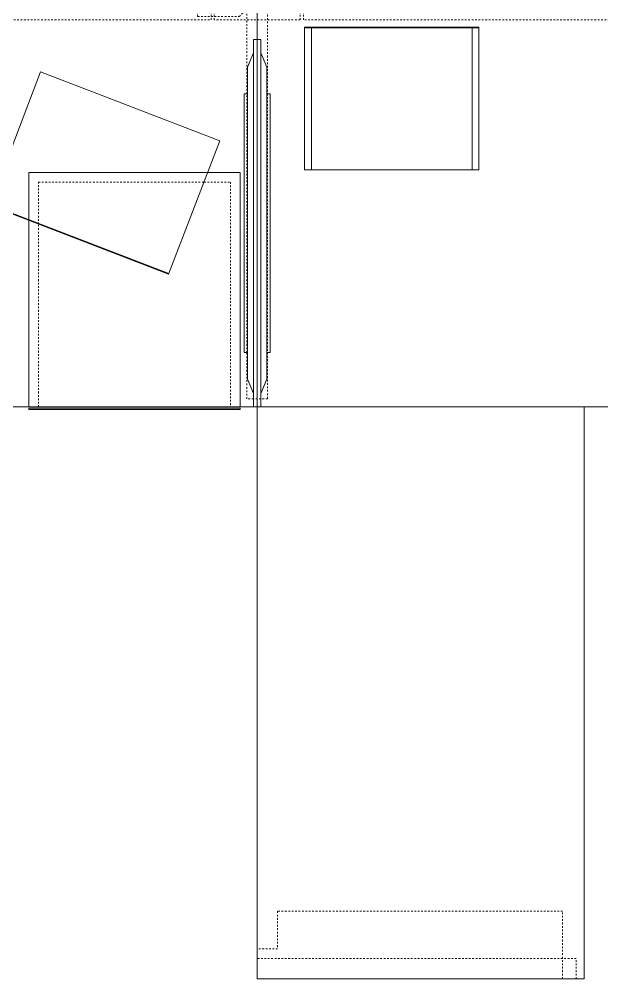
# Model space of a CAD drawing. Header units: inches. Extents: x 29752 to 31446, y 4278 to 5722.
# Drawn here: x 30945.5 to 30988.2, y 4681.4 to 4751.9 of the extents above; entities that cross this region are included whole.
import ezdxf

# ---------------------------------------------------------------- set-up
doc = ezdxf.new("R2010")
doc.units = ezdxf.units.IN
doc.header["$MEASUREMENT"] = 0
doc.linetypes.add('Dash', pattern=[0.25, 0.125, -0.125])
doc.layers.add('I-FURN', color=30, linetype='Continuous', lineweight=9)
doc.layers.add('I-FURN-HDLN', color=30, linetype='Dash', lineweight=9)

# ---------------------------------------------------------------- blocks, each defined once
blk = doc.blocks.new('Desk_Structures-Teknion-JNDBB_Structural_Beam_Double_Sided-R2015 - Double Sided-6171615-FIRST FLOOR POWER _ SIGNAL')
at = {"layer": 'I-FURN-HDLN'}
for p, q in [((35.25, 29.408), (35.724, 29.408)), ((35.25, 25.999), (35.25, 29.408)), ((35.724, 29.408), (36.276, 29.408)), ((36.276, 29.408), (36.75, 29.408)), ((36.75, 29.408), (36.75, 25.999)), ((35.25, 7.001), (35.25, 25.999)), ((36.75, 25.999), (36.75, 7.001)), ((35.25, 0.945), (35.25, 7.001)), ((36.75, 7.001), (36.75, 0.945)), ((-32.614, 1.575), (32.614, 1.575)), ((32.614, 1.575), (32.614, 0.945)), ((32.85, 1.575), (39.15, 1.575)), ((32.85, 0.945), (32.85, 1.575)), ((39.15, 1.575), (39.15, 0.945))]:
    blk.add_line(p, q, dxfattribs=at)
blk = doc.blocks.new('Desk_Structures-Teknion-JNDBB_Structural_Beam_Double_Sided-R2015 - Double Sided-6171616-FIRST FLOOR POWER _ SIGNAL')
at = {"layer": 'I-FURN-HDLN'}
for p, q in [((-34.5, 29.408), (-36, 29.408)), ((-36, 29.408), (-36, 27.952)), ((-34.5, 15.572), (-34.5, 29.408)), ((-36, 27.952), (-36, 6.669)), ((-34.5, 6.669), (-34.5, 15.572)), ((-36, 6.669), (-36, 5.331)), ((-34.5, 5.331), (-34.5, 6.669)), ((-36, 5.331), (-36, 0.945)), ((-34.5, 2.777), (-34.5, 5.331)), ((-34.5, 0.945), (-34.5, 2.777)), ((-35.882, 1.575), (-35.882, 0.945)), ((-34.5, 1.575), (-35.882, 1.575)), ((-34.5, 0.945), (-34.5, 1.575)), ((32.614, 1.575), (-32.614, 1.575)), ((-32.614, 1.575), (-32.614, 0.945)), ((32.614, 0.945), (32.614, 1.575)), ((-36, 0.945), (-36, -0.945)), ((-35.882, 0.945), (-35.882, -0.945)), ((-35.055, 0.945), (-35.304, 0.696)), ((-34.675, 1.325), (-35.055, 0.945)), ((-32.614, 1.325), (-34.675, 1.325)), ((-34.5, -0.945), (-34.5, 0.945)), ((-34.5, -0.945), (-34.5, 0.945)), ((-32.614, 1.325), (-31.63, 1.325)), ((-32.614, 0.945), (-32.614, 1.325)), ((-32.614, -0.945), (-32.614, 0.945)), ((-32.614, 0.945), (-32.614, -0.945)), ((-31.63, 1.325), (-31.63, 0.945)), ((-31.63, 0.945), (-31.63, -0.945)), ((31.63, 1.325), (31.63, 0.945)), ((32.614, 1.325), (31.63, 1.325)), ((31.63, 0.945), (31.63, 0.75)), ((31.63, 0.75), (31.63, -0.75)), ((34.675, 1.325), (32.614, 1.325)), ((32.614, 1.325), (32.614, 0.945)), ((32.614, 0.945), (32.614, -0.945)), ((32.614, -0.945), (32.614, 0.945)), ((35.055, 0.945), (34.675, 1.325)), ((35.304, 0.696), (35.055, 0.945)), ((-35.304, -0.696), (-35.055, -0.945)), ((35.055, -0.945), (35.304, -0.696)), ((-36, -0.945), (-36, -5.331)), ((-35.882, -0.945), (-35.882, -1.575)), ((-35.055, -0.945), (-34.675, -1.325)), ((-34.675, -1.325), (-32.614, -1.325)), ((-34.5, -3.11), (-34.5, -0.945)), ((-34.5, -1.575), (-34.5, -0.945)), ((-32.614, -1.325), (-32.614, -0.945)), ((-32.614, -0.945), (-32.614, -1.575)), ((-31.63, -1.325), (-32.614, -1.325)), ((-31.63, -0.945), (-31.63, -1.325)), ((31.63, -0.75), (31.63, -0.945)), ((31.63, -0.945), (31.63, -1.325)), ((31.63, -1.325), (32.614, -1.325)), ((32.614, -0.945), (32.614, -1.325)), ((32.614, -1.575), (32.614, -0.945)), ((32.614, -1.325), (34.675, -1.325)), ((34.675, -1.325), (35.055, -0.945)), ((-35.882, -1.575), (-34.5, -1.575)), ((-32.614, -1.575), (32.614, -1.575)), ((-34.5, -5.331), (-34.5, -3.11)), ((-36, -5.331), (-36, -6.669)), ((-34.5, -6.669), (-34.5, -5.331)), ((-36, -6.669), (-36, -27.952)), ((-34.5, -15.906), (-34.5, -6.669)), ((-34.5, -29.408), (-34.5, -15.906)), ((-36, -27.952), (-36, -29.408)), ((-36, -29.408), (-34.5, -29.408))]:
    blk.add_line(p, q, dxfattribs=at)
for centre, start, end in [((-36.127, 0), 319.7931, 40.2069), ((36.127, 0), 139.7931, 220.2069)]:
    blk.add_arc(centre, 1.078, start, end, dxfattribs=at)
blk = doc.blocks.new('Worksurface-Mounted-Teknion-JNWSSN-Single_Sided_Rectangular-R2015 - 24_ Depth-V50-FIRST FLOOR POWER _ SIGNAL')
at = {"layer": 'I-FURN'}
for p, q in [((21, 47.782), (-21, 47.782)), ((-21, 47.782), (-21, 23.782)), ((21, 47.506), (21, 47.782)), ((21, 23.782), (21, 47.506)), ((-21, 23.782), (21, 23.782))]:
    blk.add_line(p, q, dxfattribs=at)
at = {"layer": 'I-FURN-HDLN'}
for p, q in [((-19.5, 24.374), (-19.5, 47.782)), ((-18.795, 46.282), (-18.795, 47.782)), ((-16.039, 46.282), (-18.795, 46.282)), ((-16.039, 25.369), (-16.039, 46.282)), ((-21, 25.369), (-16.039, 25.369)), ((-21, 24.374), (-19.5, 24.374))]:
    blk.add_line(p, q, dxfattribs=at)
blk = doc.blocks.new('Desk-Teknion-JNWDSN-Double_Sided_Rectangular-R2015 - 60_ Depth-6281707-FIRST FLOOR POWER _ SIGNAL')
at = {"layer": 'I-FURN'}
for p, q in [((-35.724, 30), (35.724, 30)), ((35.724, 30), (36, 30)), ((36, 30), (36, 3)), ((36, 3), (36, 0.945))]:
    blk.add_line(p, q, dxfattribs=at)
blk = doc.blocks.new('Desk-Teknion-JNWDSN-Double_Sided_Rectangular-R2015 - 60_ Depth-V52-FIRST FLOOR POWER _ SIGNAL')
at = {"layer": 'I-FURN'}
for p, q in [((-36, 30), (-36, 3)), ((-35.724, 30), (-36, 30)), ((36, 30), (-35.724, 30)), ((-36, 3), (-36, 0.945))]:
    blk.add_line(p, q, dxfattribs=at)
blk = doc.blocks.new('Storage-Freestanding-Teknion-JNFMP-Mobile_Pedestal_with_Seat-R2015 - Metal-V54-FIRST FLOOR POWER _ SIGNAL')
at = {"layer": 'I-FURN'}
for p, q in [((5.365, 8.55), (-7.75, 8.55)), ((-7.75, 8.55), (-7.75, 5.025)), ((7.75, 8.55), (5.365, 8.55)), ((7.75, -8.67), (7.75, 8.55)), ((-7.75, 5.025), (-7.75, -8.67)), ((-7.75, -8.67), (7.75, -8.67)), ((7.75, -8.749), (-7.75, -8.749)), ((-7.75, -8.749), (-7.75, -8.867)), ((-7.75, -8.867), (7.75, -8.867)), ((7.75, -8.867), (7.75, -8.749))]:
    blk.add_line(p, q, dxfattribs=at)
at = {"layer": 'I-FURN-HDLN'}
for p, q in [((-7.049, 4.755), (-7.049, 7.849)), ((-7.049, 7.849), (5.096, 7.849)), ((5.096, 7.849), (7.049, 7.849)), ((7.049, 7.849), (7.049, -8.67)), ((-7.049, -8.67), (-7.049, 4.755))]:
    blk.add_line(p, q, dxfattribs=at)
blk = doc.blocks.new('Screen-Desk_Mounted-Teknion-JNSAEW-Felt_Elevated-R2015 - Standard Width-6171626-FIRST FLOOR POWER _ SIGNAL')
at = {"layer": 'I-FURN'}
for p, q in [((-9.499, 0.945), (9.499, 0.945)), ((-9.499, 0.703), (-9.499, 0.945)), ((9.499, 0.945), (9.499, 0.703)), ((-13.5, -0.276), (-13.5, 0.276)), ((-13.5, 0.276), (13.5, 0.276)), ((-12.5, 0.276), (-11.452, 0.703)), ((12.5, 0.276), (-12.5, 0.276)), ((-11.452, 0.703), (11.452, 0.703)), ((9.499, 0.703), (-9.499, 0.703)), ((11.452, 0.703), (12.5, 0.276)), ((13.5, 0.276), (13.5, -0.276)), ((13.5, -0.276), (-13.5, -0.276)), ((-12.5, -0.276), (12.5, -0.276)), ((-11.452, -0.703), (-12.5, -0.276)), ((11.452, -0.703), (-11.452, -0.703)), ((-9.499, -0.703), (9.499, -0.703)), ((-9.499, -0.945), (-9.499, -0.703)), ((9.499, -0.703), (9.499, -0.945)), ((12.5, -0.276), (11.452, -0.703)), ((9.499, -0.945), (-9.499, -0.945))]:
    blk.add_line(p, q, dxfattribs=at)
blk = doc.blocks.new('Accessories-Teknion-JNAMT-Tray_Module-R2015 - Letter-V55-FIRST FLOOR POWER _ SIGNAL')
at = {"layer": 'I-FURN'}
for p, q in [((-6.398, 5.25), (-6.398, -5.25)), ((6.398, 5.25), (-6.397, 5.25)), ((-6.339, 5.25), (-6.339, 5.191)), ((-6.339, 5.191), (6.339, 5.191)), ((-5.898, -5.25), (-5.898, 5.25)), ((5.898, 5.25), (5.898, -5.25)), ((6.339, 5.25), (6.339, 5.191)), ((6.398, -5.25), (6.398, 5.25)), ((-6.397, -5.25), (6.398, -5.25))]:
    blk.add_line(p, q, dxfattribs=at)
blk = doc.blocks.new('Accessories-Teknion-JNAMD-Drawer_Module-R2015 - Letter Size-6171628-FIRST FLOOR POWER _ SIGNAL')
at = {"layer": 'I-FURN'}
for p, q in [((-7.049, -5.22), (-7.049, 5.28)), ((-7.049, 5.28), (7.049, 5.28)), ((-7.049, 5.22), (7.049, 5.22)), ((7.049, 5.28), (7.049, -5.22)), ((7.049, -5.22), (-7.049, -5.22))]:
    blk.add_line(p, q, dxfattribs=at)
blk = doc.blocks.new('Accessories-Teknion-JNAMT-Tray_Module-R2015 - Letter-V57-FIRST FLOOR POWER _ SIGNAL')
at = {"layer": 'I-FURN'}
for p, q in [((6.398, 5.25), (-6.398, 5.25)), ((-6.398, 5.25), (-6.398, -5.25)), ((-6.339, 5.25), (-6.339, 5.191)), ((-6.339, 5.191), (6.339, 5.191)), ((-5.898, -5.25), (-5.898, 5.25)), ((5.898, 5.25), (5.898, -5.25)), ((6.339, 5.25), (6.339, 5.191)), ((6.398, -5.25), (6.398, 5.25)), ((-6.398, -5.25), (6.398, -5.25))]:
    blk.add_line(p, q, dxfattribs=at)

msp = doc.modelspace()

# ---------------------------------------------------------------- block references
at = {"layer": 'I-FURN'}
for name, p, rotation in [('Desk-Teknion-JNWDSN-Double_Sided_Rectangular-R2015 - 60_ Depth-V52-FIRST FLOOR POWER _ SIGNAL', (30926.927, 4753.391), 180), ('Desk-Teknion-JNWDSN-Double_Sided_Rectangular-R2015 - 60_ Depth-6281707-FIRST FLOOR POWER _ SIGNAL', (30998.927, 4753.391), 180), ('Desk_Structures-Teknion-JNDBB_Structural_Beam_Double_Sided-R2015 - Double Sided-6171615-FIRST FLOOR POWER _ SIGNAL', (30998.927, 4753.391), 180), ('Screen-Desk_Mounted-Teknion-JNSAEW-Felt_Elevated-R2015 - Standard Width-6171626-FIRST FLOOR POWER _ SIGNAL', (30962.927, 4736.891), 89.9999999999997), ('Accessories-Teknion-JNAMD-Drawer_Module-R2015 - Letter Size-6171628-FIRST FLOOR POWER _ SIGNAL', (30951.736, 4740.603), 158.9467704166674), ('Worksurface-Mounted-Teknion-JNWSSN-Single_Sided_Rectangular-R2015 - 24_ Depth-V50-FIRST FLOOR POWER _ SIGNAL', (31010.709, 4702.391), 89.99999999999933)]:
    msp.add_blockref(name, p, dxfattribs=dict(at, rotation=rotation))
for name, p in [('Desk_Structures-Teknion-JNDBB_Structural_Beam_Double_Sided-R2015 - Double Sided-6171616-FIRST FLOOR POWER _ SIGNAL', (30926.927, 4753.391)), ('Accessories-Teknion-JNAMT-Tray_Module-R2015 - Letter-V55-FIRST FLOOR POWER _ SIGNAL', (30972.8, 4746.049)), ('Accessories-Teknion-JNAMT-Tray_Module-R2015 - Letter-V57-FIRST FLOOR POWER _ SIGNAL', (30972.8, 4746.049)), ('Storage-Freestanding-Teknion-JNFMP-Mobile_Pedestal_with_Seat-R2015 - Metal-V54-FIRST FLOOR POWER _ SIGNAL', (30953.927, 4732.061))]:
    msp.add_blockref(name, p, dxfattribs=at)

doc.saveas('drawing.dxf')
